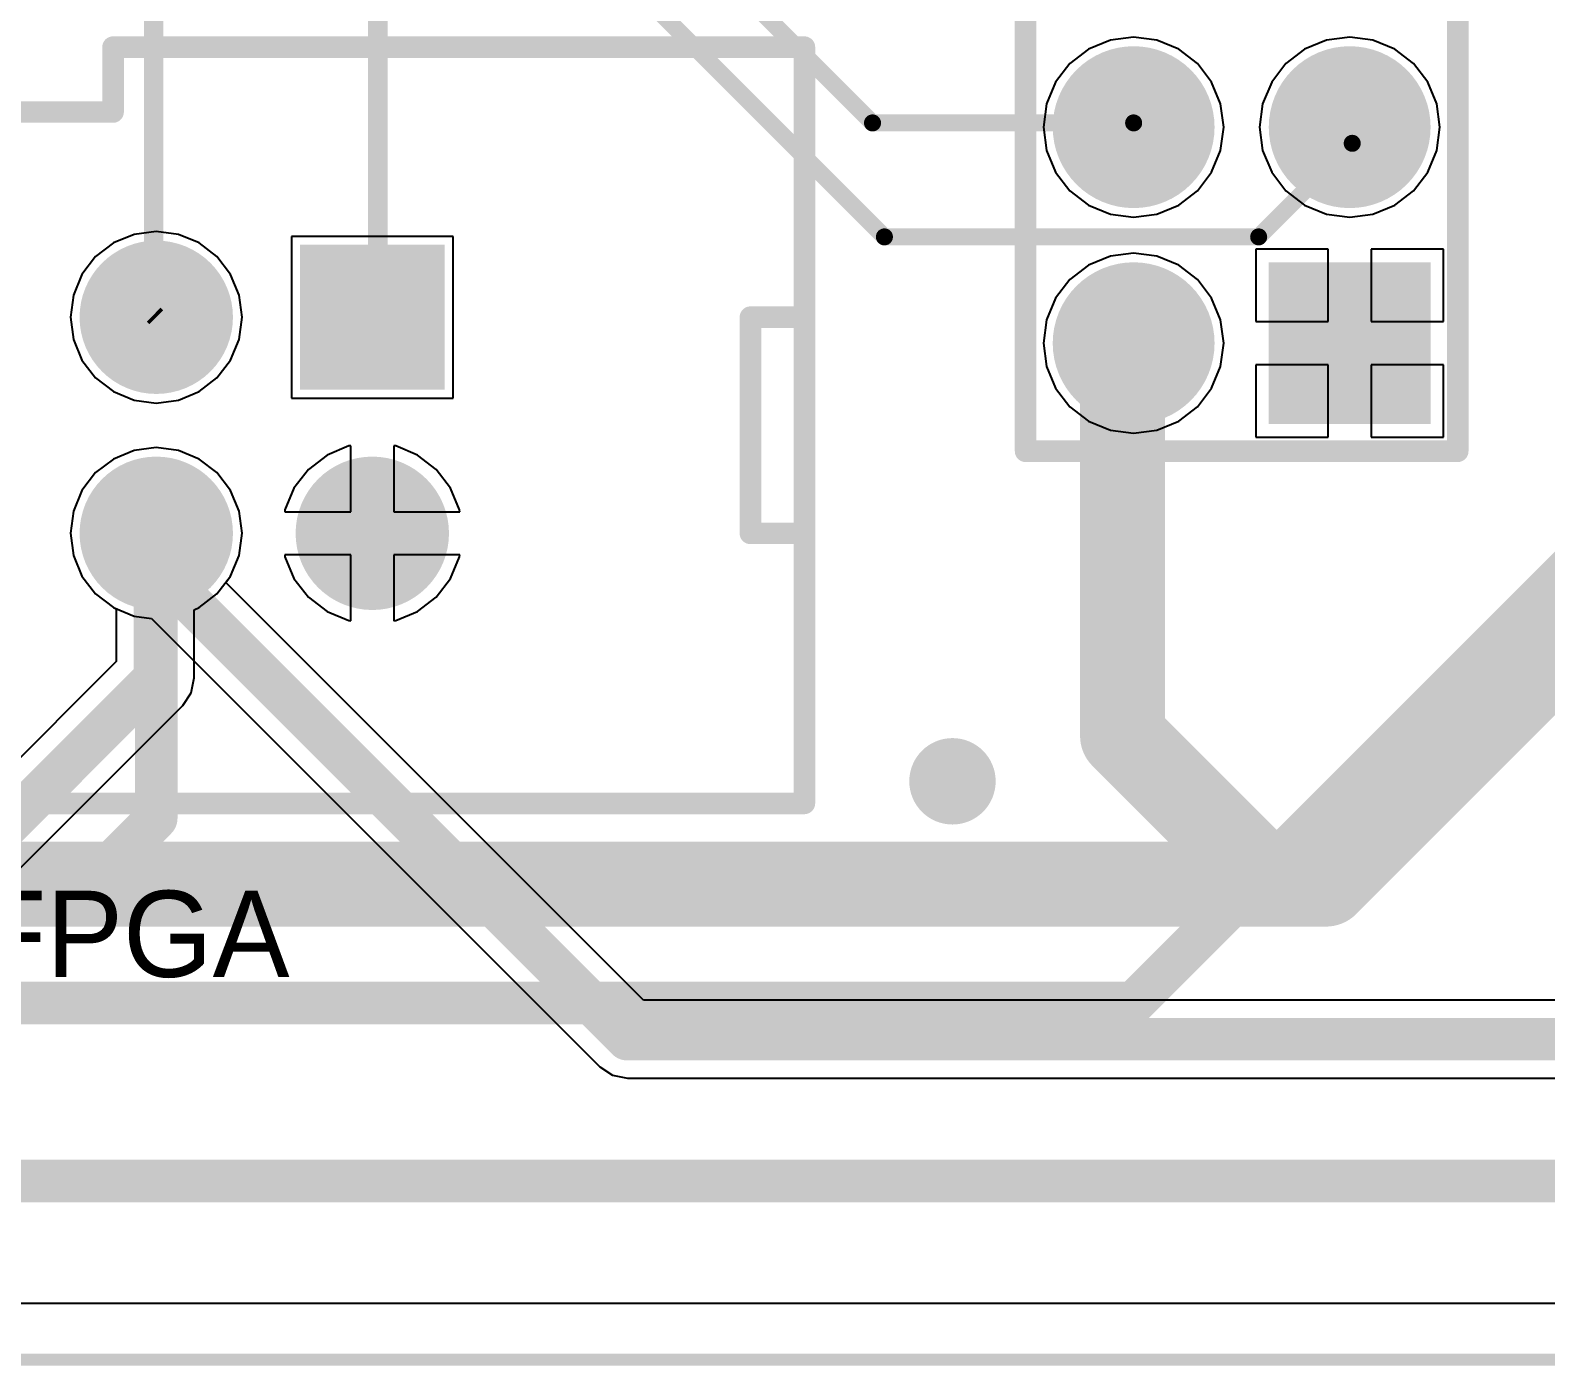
# Model space of a CAD drawing. Header units: millimetres. Extents: x 0 to 7.44, y -3.03 to 0.
# Drawn here: x 2.601 to 3.302, y -3.034 to -2.416 of the extents above; entities that cross this region are included whole.
import ezdxf

# ---------------------------------------------------------------- set-up
doc = ezdxf.new("R2010")
doc.units = ezdxf.units.MM
doc.header["$MEASUREMENT"] = 0
for name, color, linetype in [('BottomLayer', 5, 'Continuous'), ('BottomSolder', 6, 'Continuous'), ('KeepOutLayer', 6, 'Continuous'), ('MidLayer1', 16, 'Continuous'), ('MidLayer2', 76, 'Continuous'), ('MultiLayer', 9, 'Continuous'), ('PadHoleLayer', 156, 'Continuous'), ('TopLayer', 1, 'Continuous'), ('TopOverlay', 2, 'Continuous'), ('TopSolder', 216, 'Continuous'), ('ViaHoleLayer', 16, 'Continuous')]:
    doc.layers.add(name, color=color, linetype=linetype)

# ---------------------------------------------------------------- blocks, each defined once
blk = doc.blocks.new('EXT_CONN_2')
at = {"layer": 'BottomLayer', "const_width": 0.03346}
for points in [[(-0.26673, 0.05, 1), (-0.23327, 0.05, 1)], [(-0.16673, 0.05, 1), (-0.13327, 0.05, 1)], [(-0.06673, 0.05, 1), (-0.03327, 0.05, 1)], [(0.03327, 0.05, 1), (0.06673, 0.05, 1)], [(0.13327, 0.05, 1), (0.16673, 0.05, 1)], [(0.23327, 0.05, 1), (0.26673, 0.05, 1)], [(-0.16673, -0.05, 1), (-0.13327, -0.05, 1)], [(-0.06673, -0.05, 1), (-0.03327, -0.05, 1)], [(0.03327, -0.05, 1), (0.06673, -0.05, 1)], [(0.13327, -0.05, 1), (0.16673, -0.05, 1)], [(0.23327, -0.05, 1), (0.26673, -0.05, 1)]]:
    blk.add_lwpolyline(points, format="xyb", close=True, dxfattribs=at)
at = {"layer": 'BottomLayer'}
blk.add_solid([(-0.28346, -0.08346), (-0.21654, -0.08346), (-0.28346, -0.01654), (-0.21654, -0.01654)], dxfattribs=at)
at = {"layer": 'BottomSolder', "const_width": 0.03746}
for points in [[(-0.26873, 0.05, 1), (-0.23127, 0.05, 1)], [(-0.16873, 0.05, 1), (-0.13127, 0.05, 1)], [(-0.06873, 0.05, 1), (-0.03127, 0.05, 1)], [(0.03127, 0.05, 1), (0.06873, 0.05, 1)], [(0.13127, 0.05, 1), (0.16873, 0.05, 1)], [(0.23127, 0.05, 1), (0.26873, 0.05, 1)], [(-0.16873, -0.05, 1), (-0.13127, -0.05, 1)], [(-0.06873, -0.05, 1), (-0.03127, -0.05, 1)], [(0.03127, -0.05, 1), (0.06873, -0.05, 1)], [(0.13127, -0.05, 1), (0.16873, -0.05, 1)], [(0.23127, -0.05, 1), (0.26873, -0.05, 1)]]:
    blk.add_lwpolyline(points, format="xyb", close=True, dxfattribs=at)
at = {"layer": 'BottomSolder'}
blk.add_solid([(-0.28746, -0.08746), (-0.21254, -0.08746), (-0.28746, -0.01254), (-0.21254, -0.01254)], dxfattribs=at)
at = {"layer": 'MidLayer1', "const_width": 0.03346}
for points in [[(-0.26673, 0.05, 1), (-0.23327, 0.05, 1)], [(-0.16673, 0.05, 1), (-0.13327, 0.05, 1)], [(-0.06673, 0.05, 1), (-0.03327, 0.05, 1)], [(0.03327, 0.05, 1), (0.06673, 0.05, 1)], [(0.13327, 0.05, 1), (0.16673, 0.05, 1)], [(0.23327, 0.05, 1), (0.26673, 0.05, 1)], [(-0.16673, -0.05, 1), (-0.13327, -0.05, 1)], [(-0.06673, -0.05, 1), (-0.03327, -0.05, 1)], [(0.03327, -0.05, 1), (0.06673, -0.05, 1)], [(0.13327, -0.05, 1), (0.16673, -0.05, 1)], [(0.23327, -0.05, 1), (0.26673, -0.05, 1)]]:
    blk.add_lwpolyline(points, format="xyb", close=True, dxfattribs=at)
at = {"layer": 'MidLayer1'}
blk.add_solid([(-0.28346, -0.08346), (-0.21654, -0.08346), (-0.28346, -0.01654), (-0.21654, -0.01654)], dxfattribs=at)
at = {"layer": 'MidLayer2', "const_width": 0.03346}
for points in [[(-0.26673, 0.05, 1), (-0.23327, 0.05, 1)], [(-0.16673, 0.05, 1), (-0.13327, 0.05, 1)], [(-0.06673, 0.05, 1), (-0.03327, 0.05, 1)], [(0.03327, 0.05, 1), (0.06673, 0.05, 1)], [(0.13327, 0.05, 1), (0.16673, 0.05, 1)], [(0.23327, 0.05, 1), (0.26673, 0.05, 1)], [(-0.16673, -0.05, 1), (-0.13327, -0.05, 1)], [(-0.06673, -0.05, 1), (-0.03327, -0.05, 1)], [(0.03327, -0.05, 1), (0.06673, -0.05, 1)], [(0.13327, -0.05, 1), (0.16673, -0.05, 1)], [(0.23327, -0.05, 1), (0.26673, -0.05, 1)]]:
    blk.add_lwpolyline(points, format="xyb", close=True, dxfattribs=at)
at = {"layer": 'MidLayer2'}
blk.add_solid([(-0.28346, -0.08346), (-0.21654, -0.08346), (-0.28346, -0.01654), (-0.21654, -0.01654)], dxfattribs=at)
at = {"layer": 'MultiLayer', "const_width": 0.03346}
for points in [[(-0.26673, 0.05, 1), (-0.23327, 0.05, 1)], [(-0.16673, 0.05, 1), (-0.13327, 0.05, 1)], [(-0.06673, 0.05, 1), (-0.03327, 0.05, 1)], [(0.03327, 0.05, 1), (0.06673, 0.05, 1)], [(0.13327, 0.05, 1), (0.16673, 0.05, 1)], [(0.23327, 0.05, 1), (0.26673, 0.05, 1)], [(-0.16673, -0.05, 1), (-0.13327, -0.05, 1)], [(-0.06673, -0.05, 1), (-0.03327, -0.05, 1)], [(0.03327, -0.05, 1), (0.06673, -0.05, 1)], [(0.13327, -0.05, 1), (0.16673, -0.05, 1)], [(0.23327, -0.05, 1), (0.26673, -0.05, 1)]]:
    blk.add_lwpolyline(points, format="xyb", close=True, dxfattribs=at)
at = {"layer": 'MultiLayer'}
blk.add_solid([(-0.28346, -0.08346), (-0.21654, -0.08346), (-0.28346, -0.01654), (-0.21654, -0.01654)], dxfattribs=at)
at = {"layer": 'PadHoleLayer', "const_width": 0.02165}
for points in [[(-0.26083, 0.05, 1), (-0.23917, 0.05, 1)], [(-0.16083, 0.05, 1), (-0.13917, 0.05, 1)], [(-0.06083, 0.05, 1), (-0.03917, 0.05, 1)], [(0.03917, 0.05, 1), (0.06083, 0.05, 1)], [(0.13917, 0.05, 1), (0.16083, 0.05, 1)], [(0.23917, 0.05, 1), (0.26083, 0.05, 1)], [(-0.26083, -0.05, 1), (-0.23917, -0.05, 1)], [(-0.16083, -0.05, 1), (-0.13917, -0.05, 1)], [(-0.06083, -0.05, 1), (-0.03917, -0.05, 1)], [(0.03917, -0.05, 1), (0.06083, -0.05, 1)], [(0.13917, -0.05, 1), (0.16083, -0.05, 1)], [(0.23917, -0.05, 1), (0.26083, -0.05, 1)]]:
    blk.add_lwpolyline(points, format="xyb", close=True, dxfattribs=at)
at = {"layer": 'TopLayer', "const_width": 0.03346}
for points in [[(-0.26673, 0.05, 1), (-0.23327, 0.05, 1)], [(-0.16673, 0.05, 1), (-0.13327, 0.05, 1)], [(-0.06673, 0.05, 1), (-0.03327, 0.05, 1)], [(0.03327, 0.05, 1), (0.06673, 0.05, 1)], [(0.13327, 0.05, 1), (0.16673, 0.05, 1)], [(0.23327, 0.05, 1), (0.26673, 0.05, 1)], [(-0.16673, -0.05, 1), (-0.13327, -0.05, 1)], [(-0.06673, -0.05, 1), (-0.03327, -0.05, 1)], [(0.03327, -0.05, 1), (0.06673, -0.05, 1)], [(0.13327, -0.05, 1), (0.16673, -0.05, 1)], [(0.23327, -0.05, 1), (0.26673, -0.05, 1)]]:
    blk.add_lwpolyline(points, format="xyb", close=True, dxfattribs=at)
at = {"layer": 'TopLayer'}
blk.add_solid([(-0.28346, -0.08346), (-0.21654, -0.08346), (-0.28346, -0.01654), (-0.21654, -0.01654)], dxfattribs=at)
at = {"layer": 'TopOverlay', "const_width": 0.01}
for points in [[(-0.3, 0.1), (-0.3, -0.1)], [(-0.3, 0.1), (0.3, 0.1)], [(0.3, 0.1), (0.3, -0.1)], [(-0.3, -0.1), (0.3, -0.1)]]:
    blk.add_lwpolyline(points, dxfattribs=at)
at = {"layer": 'TopOverlay', "const_width": 0.005}
for points in [[(-0.3025, 0.1, 1), (-0.2975, 0.1, 1)], [(-0.3025, 0.1, 1), (-0.2975, 0.1, 1)], [(0.2975, 0.1, 1), (0.3025, 0.1, 1)], [(0.2975, 0.1, 1), (0.3025, 0.1, 1)], [(-0.3025, -0.1, 1), (-0.2975, -0.1, 1)], [(-0.3025, -0.1, 1), (-0.2975, -0.1, 1)], [(0.2975, -0.1, 1), (0.3025, -0.1, 1)], [(0.2975, -0.1, 1), (0.3025, -0.1, 1)]]:
    blk.add_lwpolyline(points, format="xyb", close=True, dxfattribs=at)
at = {"layer": 'TopSolder', "const_width": 0.03746}
for points in [[(-0.26873, 0.05, 1), (-0.23127, 0.05, 1)], [(-0.16873, 0.05, 1), (-0.13127, 0.05, 1)], [(-0.06873, 0.05, 1), (-0.03127, 0.05, 1)], [(0.03127, 0.05, 1), (0.06873, 0.05, 1)], [(0.13127, 0.05, 1), (0.16873, 0.05, 1)], [(0.23127, 0.05, 1), (0.26873, 0.05, 1)], [(-0.16873, -0.05, 1), (-0.13127, -0.05, 1)], [(-0.06873, -0.05, 1), (-0.03127, -0.05, 1)], [(0.03127, -0.05, 1), (0.06873, -0.05, 1)], [(0.13127, -0.05, 1), (0.16873, -0.05, 1)], [(0.23127, -0.05, 1), (0.26873, -0.05, 1)]]:
    blk.add_lwpolyline(points, format="xyb", close=True, dxfattribs=at)
at = {"layer": 'TopSolder'}
blk.add_solid([(-0.28746, -0.08746), (-0.21254, -0.08746), (-0.28746, -0.01254), (-0.21254, -0.01254)], dxfattribs=at)
blk = doc.blocks.new('IDC10_44')
at = {"layer": 'BottomLayer', "const_width": 0.0315}
for points in [[(0.08425, 0.05, 1), (0.11575, 0.05, 1)], [(0.08425, -0.05, 1), (0.11575, -0.05, 1)], [(0.18425, -0.05, 1), (0.21575, -0.05, 1)]]:
    blk.add_lwpolyline(points, format="xyb", close=True, dxfattribs=at)
at = {"layer": 'BottomLayer'}
blk.add_solid([(0.17047, 0.02047), (0.22953, 0.02047), (0.17047, 0.07953), (0.22953, 0.07953)], dxfattribs=at)
at = {"layer": 'BottomSolder', "const_width": 0.0355}
for points in [[(0.08225, 0.05, 1), (0.11775, 0.05, 1)], [(0.08225, -0.05, 1), (0.11775, -0.05, 1)], [(0.18225, -0.05, 1), (0.21775, -0.05, 1)]]:
    blk.add_lwpolyline(points, format="xyb", close=True, dxfattribs=at)
at = {"layer": 'BottomSolder'}
blk.add_solid([(0.16647, 0.01647), (0.23353, 0.01647), (0.16647, 0.08353), (0.23353, 0.08353)], dxfattribs=at)
at = {"layer": 'MidLayer1', "const_width": 0.0315}
for points in [[(0.08425, 0.05, 1), (0.11575, 0.05, 1)], [(0.08425, -0.05, 1), (0.11575, -0.05, 1)], [(0.18425, -0.05, 1), (0.21575, -0.05, 1)]]:
    blk.add_lwpolyline(points, format="xyb", close=True, dxfattribs=at)
at = {"layer": 'MidLayer1'}
blk.add_solid([(0.17047, 0.02047), (0.22953, 0.02047), (0.17047, 0.07953), (0.22953, 0.07953)], dxfattribs=at)
at = {"layer": 'MidLayer2', "const_width": 0.0315}
for points in [[(0.08425, 0.05, 1), (0.11575, 0.05, 1)], [(0.08425, -0.05, 1), (0.11575, -0.05, 1)], [(0.18425, -0.05, 1), (0.21575, -0.05, 1)]]:
    blk.add_lwpolyline(points, format="xyb", close=True, dxfattribs=at)
at = {"layer": 'MidLayer2'}
blk.add_solid([(0.17047, 0.02047), (0.22953, 0.02047), (0.17047, 0.07953), (0.22953, 0.07953)], dxfattribs=at)
at = {"layer": 'MultiLayer', "const_width": 0.0315}
for points in [[(0.08425, 0.05, 1), (0.11575, 0.05, 1)], [(0.08425, -0.05, 1), (0.11575, -0.05, 1)], [(0.18425, -0.05, 1), (0.21575, -0.05, 1)]]:
    blk.add_lwpolyline(points, format="xyb", close=True, dxfattribs=at)
at = {"layer": 'MultiLayer'}
blk.add_solid([(0.17047, 0.02047), (0.22953, 0.02047), (0.17047, 0.07953), (0.22953, 0.07953)], dxfattribs=at)
at = {"layer": 'PadHoleLayer', "const_width": 0.01969}
for points in [[(0.09016, 0.05, 1), (0.10984, 0.05, 1)], [(0.19016, 0.05, 1), (0.20984, 0.05, 1)], [(0.09016, -0.05, 1), (0.10984, -0.05, 1)], [(0.19016, -0.05, 1), (0.20984, -0.05, 1)]]:
    blk.add_lwpolyline(points, format="xyb", close=True, dxfattribs=at)
at = {"layer": 'TopLayer', "const_width": 0.0315}
for points in [[(0.08425, 0.05, 1), (0.11575, 0.05, 1)], [(0.08425, -0.05, 1), (0.11575, -0.05, 1)], [(0.18425, -0.05, 1), (0.21575, -0.05, 1)]]:
    blk.add_lwpolyline(points, format="xyb", close=True, dxfattribs=at)
at = {"layer": 'TopLayer'}
blk.add_solid([(0.17047, 0.02047), (0.22953, 0.02047), (0.17047, 0.07953), (0.22953, 0.07953)], dxfattribs=at)
at = {"layer": 'TopOverlay', "const_width": 0.01}
for points in [[(0.08, 0.175), (0.4, 0.175)], [(0.08, 0.145), (0.08, 0.175)], [(0.4, -0.175), (0.4, 0.175)], [(-0.08, 0.145), (0.08, 0.145)], [(0.37504, -0.05002), (0.37504, 0.05002)], [(0.37504, 0.05002), (0.4, 0.05002)], [(0.37504, -0.05002), (0.4, -0.05002)], [(-0.4, -0.175), (0.4, -0.175)]]:
    blk.add_lwpolyline(points, dxfattribs=at)
at = {"layer": 'TopOverlay', "const_width": 0.005}
for points in [[(0.0775, 0.175, 1), (0.0825, 0.175, 1)], [(0.0775, 0.175, 1), (0.0825, 0.175, 1)], [(0.3975, 0.175, 1), (0.4025, 0.175, 1)], [(0.3975, 0.175, 1), (0.4025, 0.175, 1)], [(0.0775, 0.145, 1), (0.0825, 0.145, 1)], [(0.0775, 0.145, 1), (0.0825, 0.145, 1)], [(0.37254, 0.05002, 1), (0.37754, 0.05002, 1)], [(0.37254, 0.05002, 1), (0.37754, 0.05002, 1)], [(0.3975, 0.05002, 1), (0.4025, 0.05002, 1)], [(0.37254, -0.05002, 1), (0.37754, -0.05002, 1)], [(0.37254, -0.05002, 1), (0.37754, -0.05002, 1)], [(0.3975, -0.05002, 1), (0.4025, -0.05002, 1)], [(0.3975, -0.175, 1), (0.4025, -0.175, 1)], [(0.3975, -0.175, 1), (0.4025, -0.175, 1)]]:
    blk.add_lwpolyline(points, format="xyb", close=True, dxfattribs=at)
at = {"layer": 'TopSolder', "const_width": 0.0355}
for points in [[(0.08225, 0.05, 1), (0.11775, 0.05, 1)], [(0.08225, -0.05, 1), (0.11775, -0.05, 1)], [(0.18225, -0.05, 1), (0.21775, -0.05, 1)]]:
    blk.add_lwpolyline(points, format="xyb", close=True, dxfattribs=at)
at = {"layer": 'TopSolder'}
blk.add_solid([(0.16647, 0.01647), (0.23353, 0.01647), (0.16647, 0.08353), (0.23353, 0.08353)], dxfattribs=at)

msp = doc.modelspace()

# ---------------------------------------------------------------- linework, layer by layer
at = {"layer": 'BottomLayer'}
for p, q in [((3.11142, -2.41933), (3.10063, -2.42075)), ((3.12221, -2.42075), (3.11142, -2.41933)), ((3.21142, -2.41933), (3.20063, -2.42075)), ((3.22221, -2.42075), (3.21142, -2.41933)), ((3.09057, -2.42491), (3.08193, -2.43154)), ((3.10063, -2.42075), (3.09057, -2.42491)), ((3.13226, -2.42491), (3.12221, -2.42075)), ((3.1409, -2.43154), (3.13226, -2.42491)), ((3.19057, -2.42491), (3.18193, -2.43154)), ((3.20063, -2.42075), (3.19057, -2.42491)), ((3.23226, -2.42491), (3.22221, -2.42075)), ((3.2409, -2.43154), (3.23226, -2.42491)), ((3.08193, -2.43154), (3.07531, -2.44018)), ((3.14753, -2.44018), (3.1409, -2.43154)), ((3.18193, -2.43154), (3.17531, -2.44018)), ((3.24753, -2.44018), (3.2409, -2.43154)), ((3.07531, -2.44018), (3.07114, -2.45023)), ((3.15169, -2.45023), (3.14753, -2.44018)), ((3.17531, -2.44018), (3.17114, -2.45023)), ((3.25169, -2.45023), (3.24753, -2.44018)), ((3.07114, -2.45023), (3.06972, -2.46102)), ((3.15311, -2.46102), (3.15169, -2.45023)), ((3.17114, -2.45023), (3.16972, -2.46102)), ((3.25311, -2.46102), (3.25169, -2.45023)), ((3.06972, -2.46102), (3.07114, -2.47182)), ((3.15169, -2.47182), (3.15311, -2.46102)), ((3.16972, -2.46102), (3.17114, -2.47182)), ((3.25169, -2.47182), (3.25311, -2.46102)), ((3.07114, -2.47182), (3.07531, -2.48187)), ((3.14753, -2.48187), (3.15169, -2.47182)), ((3.17114, -2.47182), (3.17531, -2.48187)), ((3.24753, -2.48187), (3.25169, -2.47182)), ((3.07531, -2.48187), (3.08193, -2.49051)), ((3.1409, -2.49051), (3.14753, -2.48187)), ((3.17531, -2.48187), (3.18193, -2.49051)), ((3.2409, -2.49051), (3.24753, -2.48187)), ((3.08193, -2.49051), (3.09057, -2.49713)), ((3.13226, -2.49713), (3.1409, -2.49051)), ((3.18193, -2.49051), (3.19057, -2.49713)), ((3.23226, -2.49713), (3.2409, -2.49051)), ((3.09057, -2.49713), (3.10063, -2.5013)), ((3.10063, -2.5013), (3.11142, -2.50272)), ((3.11142, -2.50272), (3.12221, -2.5013)), ((3.12221, -2.5013), (3.13226, -2.49713)), ((3.19057, -2.49713), (3.20063, -2.5013)), ((3.20063, -2.5013), (3.21142, -2.50272)), ((3.21142, -2.50272), (3.22221, -2.5013)), ((3.22221, -2.5013), (3.23226, -2.49713)), ((2.64873, -2.51065), (2.63915, -2.51461)), ((2.65901, -2.50929), (2.64873, -2.51065)), ((2.66929, -2.51065), (2.65901, -2.50929)), ((2.67886, -2.51461), (2.66929, -2.51065)), ((2.63915, -2.51461), (2.63093, -2.52093)), ((2.68709, -2.52093), (2.67886, -2.51461)), ((2.79641, -2.5116), (2.72161, -2.5116)), ((2.72161, -2.5116), (2.72161, -2.58641)), ((2.79641, -2.58641), (2.79641, -2.5116)), ((3.20142, -2.51756), (3.16795, -2.51756)), ((3.16795, -2.51756), (3.16795, -2.55102)), ((3.20142, -2.55102), (3.20142, -2.51756)), ((3.25488, -2.51756), (3.22142, -2.51756)), ((3.22142, -2.51756), (3.22142, -2.55102)), ((3.25488, -2.55102), (3.25488, -2.51756)), ((2.63093, -2.52093), (2.62462, -2.52915)), ((2.6934, -2.52915), (2.68709, -2.52093)), ((3.09057, -2.52491), (3.08193, -2.53154)), ((3.10063, -2.52075), (3.09057, -2.52491)), ((3.11142, -2.51933), (3.10063, -2.52075)), ((3.12221, -2.52075), (3.11142, -2.51933)), ((3.13226, -2.52491), (3.12221, -2.52075)), ((3.1409, -2.53154), (3.13226, -2.52491)), ((2.62462, -2.52915), (2.62065, -2.53873)), ((2.69736, -2.53873), (2.6934, -2.52915)), ((3.08193, -2.53154), (3.07531, -2.54018)), ((3.14753, -2.54018), (3.1409, -2.53154)), ((2.62065, -2.53873), (2.6193, -2.549)), ((2.69872, -2.549), (2.69736, -2.53873)), ((3.07531, -2.54018), (3.07114, -2.55023)), ((3.15169, -2.55023), (3.14753, -2.54018)), ((2.6193, -2.549), (2.62065, -2.55928)), ((2.69736, -2.55928), (2.69872, -2.549)), ((3.07114, -2.55023), (3.06972, -2.56102)), ((3.15311, -2.56102), (3.15169, -2.55023)), ((3.16795, -2.55102), (3.20142, -2.55102)), ((3.22142, -2.55102), (3.25488, -2.55102)), ((2.62065, -2.55928), (2.62462, -2.56886)), ((2.6934, -2.56886), (2.69736, -2.55928)), ((3.06972, -2.56102), (3.07114, -2.57182)), ((3.15169, -2.57182), (3.15311, -2.56102)), ((2.62462, -2.56886), (2.63093, -2.57708)), ((2.68709, -2.57708), (2.6934, -2.56886)), ((3.07114, -2.57182), (3.07531, -2.58187)), ((3.14753, -2.58187), (3.15169, -2.57182)), ((3.20142, -2.57102), (3.16795, -2.57102)), ((3.16795, -2.57102), (3.16795, -2.60449)), ((3.20142, -2.60449), (3.20142, -2.57102)), ((3.25488, -2.57102), (3.22142, -2.57102)), ((3.22142, -2.57102), (3.22142, -2.60449)), ((3.25488, -2.60449), (3.25488, -2.57102)), ((2.63093, -2.57708), (2.63915, -2.58339)), ((2.67886, -2.58339), (2.68709, -2.57708)), ((2.63915, -2.58339), (2.64873, -2.58736)), ((2.64873, -2.58736), (2.65901, -2.58871)), ((2.65901, -2.58871), (2.66929, -2.58736)), ((2.66929, -2.58736), (2.67886, -2.58339)), ((2.72161, -2.58641), (2.79641, -2.58641)), ((3.07531, -2.58187), (3.08193, -2.59051)), ((3.1409, -2.59051), (3.14753, -2.58187)), ((3.08193, -2.59051), (3.09057, -2.59713)), ((3.13226, -2.59713), (3.1409, -2.59051)), ((3.09057, -2.59713), (3.10063, -2.6013)), ((3.10063, -2.6013), (3.11142, -2.60272)), ((3.11142, -2.60272), (3.12221, -2.6013)), ((3.12221, -2.6013), (3.13226, -2.59713)), ((2.65901, -2.60929), (2.64873, -2.61065)), ((2.66929, -2.61065), (2.65901, -2.60929)), ((2.74818, -2.60858), (2.73808, -2.61276)), ((2.74901, -2.60847), (2.74818, -2.60858)), ((2.74901, -2.639), (2.74901, -2.60847)), ((2.76984, -2.60858), (2.76901, -2.60847)), ((2.76901, -2.60847), (2.76901, -2.639)), ((2.77993, -2.61276), (2.76984, -2.60858)), ((3.16795, -2.60449), (3.20142, -2.60449)), ((3.22142, -2.60449), (3.25488, -2.60449)), ((2.63915, -2.61461), (2.63093, -2.62093)), ((2.64873, -2.61065), (2.63915, -2.61461)), ((2.67886, -2.61461), (2.66929, -2.61065)), ((2.68709, -2.62093), (2.67886, -2.61461)), ((2.73808, -2.61276), (2.72941, -2.61941)), ((2.7886, -2.61941), (2.77993, -2.61276)), ((2.63093, -2.62093), (2.62462, -2.62915)), ((2.6934, -2.62915), (2.68709, -2.62093)), ((2.72941, -2.61941), (2.72276, -2.62808)), ((2.79525, -2.62808), (2.7886, -2.61941)), ((2.62462, -2.62915), (2.62065, -2.63873)), ((2.69736, -2.63873), (2.6934, -2.62915)), ((2.72276, -2.62808), (2.71858, -2.63817)), ((2.79944, -2.63817), (2.79525, -2.62808)), ((2.62065, -2.63873), (2.6193, -2.649)), ((2.69872, -2.649), (2.69736, -2.63873)), ((2.71858, -2.63817), (2.71847, -2.639)), ((2.71847, -2.639), (2.74901, -2.639)), ((2.76901, -2.639), (2.79955, -2.639)), ((2.79955, -2.639), (2.79944, -2.63817)), ((2.6193, -2.649), (2.62065, -2.65928)), ((2.69736, -2.65928), (2.69872, -2.649)), ((2.62065, -2.65928), (2.62462, -2.66886)), ((2.6934, -2.66886), (2.69736, -2.65928)), ((2.74901, -2.659), (2.71847, -2.659)), ((2.71847, -2.659), (2.71858, -2.65984)), ((2.71858, -2.65984), (2.72276, -2.66993)), ((2.74901, -2.68954), (2.74901, -2.659)), ((2.79955, -2.659), (2.76901, -2.659)), ((2.76901, -2.659), (2.76901, -2.68954)), ((2.79525, -2.66993), (2.79944, -2.65984)), ((2.79944, -2.65984), (2.79955, -2.659)), ((2.62462, -2.66886), (2.63093, -2.67708)), ((2.68709, -2.67708), (2.6934, -2.66886)), ((2.72276, -2.66993), (2.72941, -2.6786)), ((2.7886, -2.6786), (2.79525, -2.66993)), ((2.63093, -2.67708), (2.63915, -2.68339)), ((2.67886, -2.68339), (2.68709, -2.67708)), ((2.72941, -2.6786), (2.73808, -2.68525)), ((2.77993, -2.68525), (2.7886, -2.6786)), ((2.63915, -2.68339), (2.6404, -2.68391)), ((2.6404, -2.68391), (2.6404, -2.7084)), ((2.67653, -2.68436), (2.67886, -2.68339)), ((2.67653, -2.71588), (2.67653, -2.68436)), ((2.73808, -2.68525), (2.74818, -2.68943)), ((2.76984, -2.68943), (2.77993, -2.68525)), ((2.74818, -2.68943), (2.74901, -2.68954)), ((2.76901, -2.68954), (2.76984, -2.68943)), ((2.6404, -2.7084), (2.5236, -2.8252)), ((2.67516, -2.72279), (2.67653, -2.71588)), ((2.67124, -2.72865), (2.67516, -2.72279)), ((2.54386, -2.85604), (2.67124, -2.72865)), ((7.33622, -3.00551), (0.02598, -3.00551))]:
    msp.add_line(p, q, dxfattribs=at)
at = {"layer": 'BottomLayer', "const_width": 0.01969}
for points in [[(2.65847, -2.64955), (2.65901, -2.649)], [(2.65847, -2.71588), (2.65847, -2.64955)], [(2.53108, -2.84327), (2.65847, -2.71588)]]:
    msp.add_lwpolyline(points, dxfattribs=at)
at = {"layer": 'BottomLayer'}
for points, const_width in [([(2.65355, -2.64955, 1), (2.66339, -2.64955, 1)], 0.00984), ([(2.65355, -2.64955, 1), (2.66339, -2.64955, 1)], 0.00984), ([(2.65409, -2.649, 1), (2.66393, -2.649, 1)], 0.00984), ([(2.65355, -2.71588, 1), (2.66339, -2.71588, 1)], 0.00984), ([(2.65355, -2.71588, 1), (2.66339, -2.71588, 1)], 0.00984), ([(3.01756, -2.76378, 1), (3.03756, -2.76378, 1)], 0.02)]:
    msp.add_lwpolyline(points, format="xyb", close=True, dxfattribs=dict(at, const_width=const_width))
at = {"layer": 'KeepOutLayer'}
for const_width in [0.00551, 0.005]:
    msp.add_lwpolyline([(0, -3.0315), (7.3622, -3.0315)], dxfattribs=dict(at, const_width=const_width))
at = {"layer": 'MidLayer1'}
for points, const_width in [([(2.65781, -2.54781), (2.65781, -1.78432)], 0.00906), ([(2.76153, -2.54648), (2.76153, -1.80456)], 0.00906), ([(2.80315, -2.27165), (2.99055, -2.45906)], 0.00787), ([(2.7874, -2.30315), (2.99606, -2.51181)], 0.00787), ([(2.99055, -2.45906), (3.11142, -2.45906)], 0.00787), ([(3.16929, -2.51181), (3.2126, -2.4685)], 0.00787), ([(2.99606, -2.51181), (3.16929, -2.51181)], 0.00787), ([(2.65781, -2.54781), (2.65901, -2.549)], 0.00906), ([(2.75901, -2.549), (2.76153, -2.54648)], 0.00906), ([(3.11138, -2.86641), (3.42739, -2.5504)], 0.01969), ([(2.65901, -2.78092), (2.65901, -2.649)], 0.01969), ([(2.63528, -2.80465), (2.65901, -2.78092)], 0.01969), ([(2.32167, -2.80465), (2.63528, -2.80465)], 0.01969), ([(1.9546, -2.86641), (3.11138, -2.86641)], 0.01969)]:
    msp.add_lwpolyline(points, dxfattribs=dict(at, const_width=const_width))
for points, const_width in [([(2.98858, -2.45906, 1), (2.99252, -2.45906, 1)], 0.00394), ([(2.98858, -2.45906, 1), (2.99252, -2.45906, 1)], 0.00394), ([(3.10945, -2.45906, 1), (3.11339, -2.45906, 1)], 0.00394), ([(3.21063, -2.4685, 1), (3.21457, -2.4685, 1)], 0.00394), ([(2.99409, -2.51181, 1), (2.99803, -2.51181, 1)], 0.00394), ([(2.99409, -2.51181, 1), (2.99803, -2.51181, 1)], 0.00394), ([(3.16732, -2.51181, 1), (3.17126, -2.51181, 1)], 0.00394), ([(3.16732, -2.51181, 1), (3.17126, -2.51181, 1)], 0.00394), ([(2.65555, -2.54781, 1), (2.66007, -2.54781, 1)], 0.00453), ([(2.65555, -2.54781, 1), (2.66007, -2.54781, 1)], 0.00453), ([(2.65674, -2.549, 1), (2.66127, -2.549, 1)], 0.00453), ([(2.75674, -2.549, 1), (2.76127, -2.549, 1)], 0.00453), ([(2.75927, -2.54648, 1), (2.7638, -2.54648, 1)], 0.00453), ([(2.75927, -2.54648, 1), (2.7638, -2.54648, 1)], 0.00453), ([(2.65409, -2.649, 1), (2.66393, -2.649, 1)], 0.00984), ([(3.01756, -2.76378, 1), (3.03756, -2.76378, 1)], 0.02), ([(2.65409, -2.78092, 1), (2.66393, -2.78092, 1)], 0.00984), ([(2.65409, -2.78092, 1), (2.66393, -2.78092, 1)], 0.00984), ([(2.63036, -2.80465, 1), (2.6402, -2.80465, 1)], 0.00984), ([(2.63036, -2.80465, 1), (2.6402, -2.80465, 1)], 0.00984), ([(3.10646, -2.86641, 1), (3.1163, -2.86641, 1)], 0.00984), ([(3.10646, -2.86641, 1), (3.1163, -2.86641, 1)], 0.00984)]:
    msp.add_lwpolyline(points, format="xyb", close=True, dxfattribs=dict(at, const_width=const_width))
at = {"layer": 'MidLayer2'}
for points, const_width in [([(3.1063, -2.74277), (3.1063, -2.55906)], 0.03937), ([(3.20047, -2.81134), (3.33465, -2.67717)], 0.03937), ([(3.1063, -2.74277), (3.17487, -2.81134)], 0.03937), ([(2.14598, -2.81134), (3.17487, -2.81134)], 0.03937), ([(3.17487, -2.81134), (3.20047, -2.81134)], 0.03937), ([(2.09055, -2.94882), (5.90157, -2.94882)], 0.01969)]:
    msp.add_lwpolyline(points, dxfattribs=dict(at, const_width=const_width))
for points, const_width in [([(3.09646, -2.55906, 1), (3.11614, -2.55906, 1)], 0.01969), ([(3.09646, -2.74277, 1), (3.11614, -2.74277, 1)], 0.01969), ([(3.09646, -2.74277, 1), (3.11614, -2.74277, 1)], 0.01969), ([(3.01756, -2.76378, 1), (3.03756, -2.76378, 1)], 0.02), ([(3.16503, -2.81134, 1), (3.18471, -2.81134, 1)], 0.01969), ([(3.16503, -2.81134, 1), (3.18471, -2.81134, 1)], 0.01969), ([(3.16503, -2.81134, 1), (3.18471, -2.81134, 1)], 0.01969), ([(3.19063, -2.81134, 1), (3.21032, -2.81134, 1)], 0.01969), ([(3.19063, -2.81134, 1), (3.21032, -2.81134, 1)], 0.01969)]:
    msp.add_lwpolyline(points, format="xyb", close=True, dxfattribs=dict(at, const_width=const_width))
at = {"layer": 'MultiLayer', "const_width": 0.02}
msp.add_lwpolyline([(3.01756, -2.76378, 1), (3.03756, -2.76378, 1)], format="xyb", close=True, dxfattribs=at)
at = {"layer": 'TopLayer'}
for p, q in [((3.11142, -2.41933), (3.10063, -2.42075)), ((3.12221, -2.42075), (3.11142, -2.41933)), ((3.21142, -2.41933), (3.20063, -2.42075)), ((3.22221, -2.42075), (3.21142, -2.41933)), ((3.09057, -2.42491), (3.08193, -2.43154)), ((3.10063, -2.42075), (3.09057, -2.42491)), ((3.13226, -2.42491), (3.12221, -2.42075)), ((3.1409, -2.43154), (3.13226, -2.42491)), ((3.19057, -2.42491), (3.18193, -2.43154)), ((3.20063, -2.42075), (3.19057, -2.42491)), ((3.23226, -2.42491), (3.22221, -2.42075)), ((3.2409, -2.43154), (3.23226, -2.42491)), ((3.08193, -2.43154), (3.07531, -2.44018)), ((3.14753, -2.44018), (3.1409, -2.43154)), ((3.18193, -2.43154), (3.17531, -2.44018)), ((3.24753, -2.44018), (3.2409, -2.43154)), ((3.07531, -2.44018), (3.07114, -2.45023)), ((3.15169, -2.45023), (3.14753, -2.44018)), ((3.17531, -2.44018), (3.17114, -2.45023)), ((3.25169, -2.45023), (3.24753, -2.44018)), ((3.07114, -2.45023), (3.06972, -2.46102)), ((3.15311, -2.46102), (3.15169, -2.45023)), ((3.17114, -2.45023), (3.16972, -2.46102)), ((3.25311, -2.46102), (3.25169, -2.45023)), ((3.06972, -2.46102), (3.07114, -2.47182)), ((3.15169, -2.47182), (3.15311, -2.46102)), ((3.16972, -2.46102), (3.17114, -2.47182)), ((3.25169, -2.47182), (3.25311, -2.46102)), ((3.07114, -2.47182), (3.07531, -2.48187)), ((3.14753, -2.48187), (3.15169, -2.47182)), ((3.17114, -2.47182), (3.17531, -2.48187)), ((3.24753, -2.48187), (3.25169, -2.47182)), ((3.07531, -2.48187), (3.08193, -2.49051)), ((3.1409, -2.49051), (3.14753, -2.48187)), ((3.17531, -2.48187), (3.18193, -2.49051)), ((3.2409, -2.49051), (3.24753, -2.48187)), ((3.08193, -2.49051), (3.09057, -2.49713)), ((3.13226, -2.49713), (3.1409, -2.49051)), ((3.18193, -2.49051), (3.19057, -2.49713)), ((3.23226, -2.49713), (3.2409, -2.49051)), ((3.09057, -2.49713), (3.10063, -2.5013)), ((3.10063, -2.5013), (3.11142, -2.50272)), ((3.11142, -2.50272), (3.12221, -2.5013)), ((3.12221, -2.5013), (3.13226, -2.49713)), ((3.19057, -2.49713), (3.20063, -2.5013)), ((3.20063, -2.5013), (3.21142, -2.50272)), ((3.21142, -2.50272), (3.22221, -2.5013)), ((3.22221, -2.5013), (3.23226, -2.49713)), ((2.64873, -2.51065), (2.63915, -2.51461)), ((2.65901, -2.50929), (2.64873, -2.51065)), ((2.66929, -2.51065), (2.65901, -2.50929)), ((2.67886, -2.51461), (2.66929, -2.51065)), ((2.63915, -2.51461), (2.63093, -2.52093)), ((2.68709, -2.52093), (2.67886, -2.51461)), ((2.79641, -2.5116), (2.72161, -2.5116)), ((2.72161, -2.5116), (2.72161, -2.58641)), ((2.79641, -2.58641), (2.79641, -2.5116)), ((3.20142, -2.51756), (3.16795, -2.51756)), ((3.16795, -2.51756), (3.16795, -2.55102)), ((3.20142, -2.55102), (3.20142, -2.51756)), ((3.25488, -2.51756), (3.22142, -2.51756)), ((3.22142, -2.51756), (3.22142, -2.55102)), ((3.25488, -2.55102), (3.25488, -2.51756)), ((2.63093, -2.52093), (2.62462, -2.52915)), ((2.6934, -2.52915), (2.68709, -2.52093)), ((3.09057, -2.52491), (3.08193, -2.53154)), ((3.10063, -2.52075), (3.09057, -2.52491)), ((3.11142, -2.51933), (3.10063, -2.52075)), ((3.12221, -2.52075), (3.11142, -2.51933)), ((3.13226, -2.52491), (3.12221, -2.52075)), ((3.1409, -2.53154), (3.13226, -2.52491)), ((2.62462, -2.52915), (2.62065, -2.53873)), ((2.69736, -2.53873), (2.6934, -2.52915)), ((3.08193, -2.53154), (3.07531, -2.54018)), ((3.14753, -2.54018), (3.1409, -2.53154)), ((2.62065, -2.53873), (2.6193, -2.549)), ((2.69872, -2.549), (2.69736, -2.53873)), ((3.07531, -2.54018), (3.07114, -2.55023)), ((3.15169, -2.55023), (3.14753, -2.54018)), ((2.6193, -2.549), (2.62065, -2.55928)), ((2.69736, -2.55928), (2.69872, -2.549)), ((3.07114, -2.55023), (3.06972, -2.56102)), ((3.15311, -2.56102), (3.15169, -2.55023)), ((3.16795, -2.55102), (3.20142, -2.55102)), ((3.22142, -2.55102), (3.25488, -2.55102)), ((2.62065, -2.55928), (2.62462, -2.56886)), ((2.6934, -2.56886), (2.69736, -2.55928)), ((3.06972, -2.56102), (3.07114, -2.57182)), ((3.15169, -2.57182), (3.15311, -2.56102)), ((2.62462, -2.56886), (2.63093, -2.57708)), ((2.68709, -2.57708), (2.6934, -2.56886)), ((3.07114, -2.57182), (3.07531, -2.58187)), ((3.14753, -2.58187), (3.15169, -2.57182)), ((3.20142, -2.57102), (3.16795, -2.57102)), ((3.16795, -2.57102), (3.16795, -2.60449)), ((3.20142, -2.60449), (3.20142, -2.57102)), ((3.25488, -2.57102), (3.22142, -2.57102)), ((3.22142, -2.57102), (3.22142, -2.60449)), ((3.25488, -2.60449), (3.25488, -2.57102)), ((2.63093, -2.57708), (2.63915, -2.58339)), ((2.67886, -2.58339), (2.68709, -2.57708)), ((2.63915, -2.58339), (2.64873, -2.58736)), ((2.64873, -2.58736), (2.65901, -2.58871)), ((2.65901, -2.58871), (2.66929, -2.58736)), ((2.66929, -2.58736), (2.67886, -2.58339)), ((2.72161, -2.58641), (2.79641, -2.58641)), ((3.07531, -2.58187), (3.08193, -2.59051)), ((3.1409, -2.59051), (3.14753, -2.58187)), ((3.08193, -2.59051), (3.09057, -2.59713)), ((3.13226, -2.59713), (3.1409, -2.59051)), ((3.09057, -2.59713), (3.10063, -2.6013)), ((3.10063, -2.6013), (3.11142, -2.60272)), ((3.11142, -2.60272), (3.12221, -2.6013)), ((3.12221, -2.6013), (3.13226, -2.59713)), ((2.65901, -2.60929), (2.64873, -2.61065)), ((2.66929, -2.61065), (2.65901, -2.60929)), ((2.74818, -2.60858), (2.73808, -2.61276)), ((2.74901, -2.60847), (2.74818, -2.60858)), ((2.74901, -2.639), (2.74901, -2.60847)), ((2.76984, -2.60858), (2.76901, -2.60847)), ((2.76901, -2.60847), (2.76901, -2.639)), ((2.77993, -2.61276), (2.76984, -2.60858)), ((3.16795, -2.60449), (3.20142, -2.60449)), ((3.22142, -2.60449), (3.25488, -2.60449)), ((2.63915, -2.61461), (2.63093, -2.62093)), ((2.64873, -2.61065), (2.63915, -2.61461)), ((2.67886, -2.61461), (2.66929, -2.61065)), ((2.68709, -2.62093), (2.67886, -2.61461)), ((2.73808, -2.61276), (2.72941, -2.61941)), ((2.7886, -2.61941), (2.77993, -2.61276)), ((2.63093, -2.62093), (2.62462, -2.62915)), ((2.6934, -2.62915), (2.68709, -2.62093)), ((2.72941, -2.61941), (2.72276, -2.62808)), ((2.79525, -2.62808), (2.7886, -2.61941)), ((2.62462, -2.62915), (2.62065, -2.63873)), ((2.69736, -2.63873), (2.6934, -2.62915)), ((2.72276, -2.62808), (2.71858, -2.63817)), ((2.79944, -2.63817), (2.79525, -2.62808)), ((2.62065, -2.63873), (2.6193, -2.649)), ((2.69872, -2.649), (2.69736, -2.63873)), ((2.71858, -2.63817), (2.71847, -2.639)), ((2.71847, -2.639), (2.74901, -2.639)), ((2.76901, -2.639), (2.79955, -2.639)), ((2.79955, -2.639), (2.79944, -2.63817)), ((2.6193, -2.649), (2.62065, -2.65928)), ((2.69736, -2.65928), (2.69872, -2.649)), ((2.62065, -2.65928), (2.62462, -2.66886)), ((2.6934, -2.66886), (2.69736, -2.65928)), ((2.74901, -2.659), (2.71847, -2.659)), ((2.71847, -2.659), (2.71858, -2.65984)), ((2.71858, -2.65984), (2.72276, -2.66993)), ((2.74901, -2.68954), (2.74901, -2.659)), ((2.79955, -2.659), (2.76901, -2.659)), ((2.76901, -2.659), (2.76901, -2.68954)), ((2.79525, -2.66993), (2.79944, -2.65984)), ((2.79944, -2.65984), (2.79955, -2.659)), ((2.62462, -2.66886), (2.63093, -2.67708)), ((2.6912, -2.67173), (2.6934, -2.66886)), ((2.88455, -2.86509), (2.6912, -2.67173)), ((2.72276, -2.66993), (2.72941, -2.6786)), ((2.7886, -2.6786), (2.79525, -2.66993)), ((2.63093, -2.67708), (2.63915, -2.68339)), ((2.72941, -2.6786), (2.73808, -2.68525)), ((2.77993, -2.68525), (2.7886, -2.6786)), ((2.63915, -2.68339), (2.64873, -2.68736)), ((2.73808, -2.68525), (2.74818, -2.68943)), ((2.76984, -2.68943), (2.77993, -2.68525)), ((2.64873, -2.68736), (2.6568, -2.68842)), ((2.6568, -2.68842), (2.8643, -2.89592)), ((2.74818, -2.68943), (2.74901, -2.68954)), ((2.76901, -2.68954), (2.76984, -2.68943)), ((3.31069, -2.86509), (2.88455, -2.86509)), ((2.8643, -2.89592), (2.87016, -2.89984)), ((2.87016, -2.89984), (2.87707, -2.90121)), ((2.87707, -2.90121), (3.31069, -2.90121)), ((7.33622, -3.00551), (0.02598, -3.00551))]:
    msp.add_line(p, q, dxfattribs=at)
at = {"layer": 'TopLayer', "const_width": 0.01969}
for points in [[(2.64293, -2.649), (2.87707, -2.88315)], [(2.64293, -2.649), (2.65901, -2.649)], [(2.87707, -2.88315), (3.33197, -2.88315)]]:
    msp.add_lwpolyline(points, dxfattribs=at)
at = {"layer": 'TopLayer'}
for points, const_width in [([(2.638, -2.649, 1), (2.64785, -2.649, 1)], 0.00984), ([(2.638, -2.649, 1), (2.64785, -2.649, 1)], 0.00984), ([(2.65409, -2.649, 1), (2.66393, -2.649, 1)], 0.00984), ([(3.01756, -2.76378, 1), (3.03756, -2.76378, 1)], 0.02), ([(2.87215, -2.88315, 1), (2.88199, -2.88315, 1)], 0.00984), ([(2.87215, -2.88315, 1), (2.88199, -2.88315, 1)], 0.00984)]:
    msp.add_lwpolyline(points, format="xyb", close=True, dxfattribs=dict(at, const_width=const_width))
at = {"layer": 'ViaHoleLayer', "const_width": 0.00956}
msp.add_lwpolyline([(3.02278, -2.76378, 1), (3.03234, -2.76378, 1)], format="xyb", close=True, dxfattribs=at)

# ---------------------------------------------------------------- block references
at = {"rotation": 90}
msp.add_blockref('EXT_CONN_2', (3.16142, -2.31102), dxfattribs=at)
msp.add_blockref('IDC10_44', (2.55901, -2.599))

# ---------------------------------------------------------------- texts
at = {"layer": 'TopOverlay'}
msp.add_text('JTAG_FPGA', height=0.039894, dxfattribs=at).set_placement((2.40945, -2.85433))

doc.saveas('drawing.dxf')
